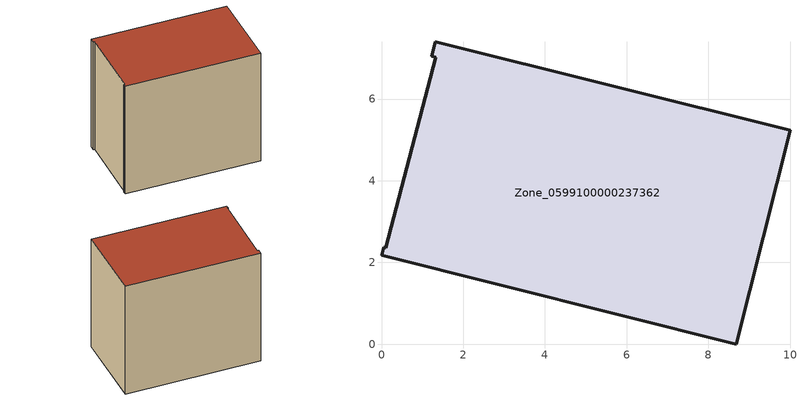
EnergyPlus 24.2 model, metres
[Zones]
Zone_0599100000237362
 floor ground (C_G): 0.1,2.35 1.33,7.03 1.23,7.05 1.32,7.4 10,5.24 8.69,0 0,2.17 0.05,2.37 z0
 wall outside (C_F): 1.32,7.4 1.23,7.05 1.33,7.03 0.1,2.35 0.05,2.37 0,2.17 8.69,0 10,5.24 1.32,7.4 z0:8.02
 roof outside (C_R): 1.33,7.03 0.1,2.35 0.05,2.37 0,2.17 8.69,0 10,5.24 1.32,7.4 1.23,7.05 z8.02
[BUILDING]
Pand.0599100000237362: North Axis=0; Terrain=City; Loads Convergence Tolerance Value=0.04; Temperature Convergence Tolerance Value=0.4; Solar Distribution=FullExterior; Maximum Number of Warmup Days=25; Minimum Number of Warmup Days=1
[Site:Location]
Rotterdam.The.Hague.AP_ZH_NLD Design_Conditions: Latitude=51.96; Longitude=4.45; Time Zone=1; Elevation=-4.5
[SITE:GROUNDTEMPERATURE:BUILDINGSURFACE]
18, 18, 18, 18, 18, 18, 18, 18, 18, 18, 18, 18
[MATERIAL] Thermal Absorptance=0.9; Solar Absorptance=0.7; Visible Absorptance=0.7
Name | Roughness | Thickness | Conductivity | Density | Specific Heat
G.TI.1975-1991 | MediumSmooth | 0.15 | 0.288461 | 540 | 1210
F.TI.1975-1991 | Rough | 0.3 | 0.230769 | 1920 | 840
R.TI.1975-1991 | MediumRough | 0.2 | 0.153846 | 1500 | 1000
[CONSTRUCTION]
C_G: G.TI.1975-1991
C_F: F.TI.1975-1991
C_R: R.TI.1975-1991
[ZONE]
Zone_0599100000237362: Type=1; Multiplier=1; Ceiling Height=Autocalculate; Volume=Autocalculate; Floor Area=autocalculate; Part of Total Floor Area=Yes
[ZONEINFILTRATION:DESIGNFLOWRATE]
Infil_Zone_0599100000237362: Zone or ZoneList or Space or SpaceList=Zone_0599100000237362; Schedule=AlwaysOn; Design Flow Rate Calculation Method=Flow/Area; Flow Rate per Floor Area=0.003; Constant Term Coefficient=1; Temperature Term Coefficient=0; Velocity Term Coefficient=0; Velocity Squared Term Coefficient=0
[HVACTEMPLATE:ZONE:IDEALLOADSAIRSYSTEM]
Zone_0599100000237362: Maximum Heating Supply Air Temperature=50; Minimum Cooling Supply Air Temperature=13; Maximum Heating Supply Air Humidity Ratio=0.0156; Minimum Cooling Supply Air Humidity Ratio=0.0077; Heating Limit=NoLimit; Cooling Limit=NoLimit; Dehumidification Control Type=ConstantSensibleHeatRatio; Cooling Sensible Heat Ratio=0.7; Dehumidification Setpoint=60; Humidification Control Type=None; Humidification Setpoint=30; Outdoor Air Method=None; Outdoor Air Flow Rate per Person=0.00944; Outdoor Air Flow Rate per Zone Floor Area=0; Outdoor Air Flow Rate per Zone=0; Demand Controlled Ventilation Type=None; Outdoor Air Economizer Type=NoEconomizer; Heat Recovery Type=None; Sensible Heat Recovery Effectiveness=0.7; Latent Heat Recovery Effectiveness=0.65
[ZONECONTROL:THERMOSTAT]
ThermostatControl_Zone_0599100000237362: Zone or ZoneList=Zone_0599100000237362; Control Type Schedule=DualSetpointControlType; Control 1=Thermostat_Zone_0599100000237362; Temperature Difference Between Cutout And Setpoint=0
[THERMOSTATSETPOINT:DUALSETPOINT]
Thermostat_Zone_0599100000237362: Heating Setpoint Temperature Schedule=HeatingSetpoint_Zone_0599100000237362; Cooling Setpoint Temperature Schedule=CoolingSetpoint_Zone_0599100000237362
[SCHEDULE:COMPACT]
HeatingSetpoint_Zone_0599100000237362: Through: 12/31, For: AllDays, Until: 24:00, 21
CoolingSetpoint_Zone_0599100000237362: Through: 12/31, For: AllDays, Until: 24:00, 24
DualSetpointControlType: Through: 12/31, For: AllDays, Until: 24:00, 4
AlwaysOn: Through: 12/31, For: AllDays, Until: 24:00, 1
